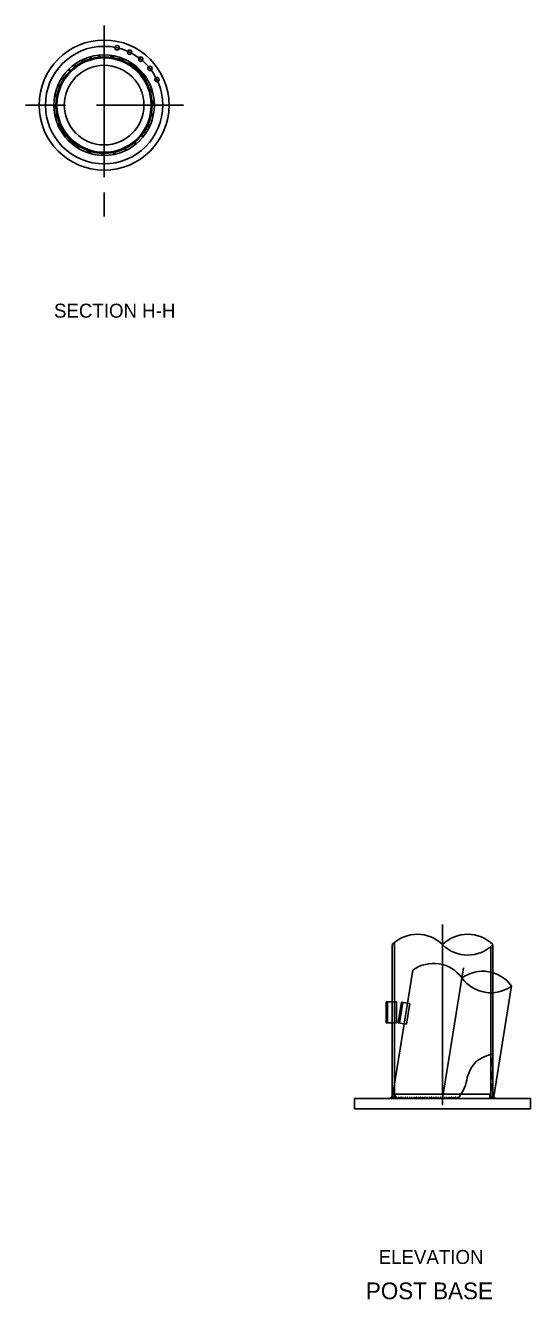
# Model space of a CAD drawing. Extents: x 1399.3 to 1476.9, y -385.3 to -357.7.
# Drawn here: x 1466.9 to 1476.95, y -385.34 to -360.04 of the extents above; entities that cross this region are included whole.
import ezdxf

# ---------------------------------------------------------------- set-up
doc = ezdxf.new("R2010")
doc.units = 0
for name, color, linetype in [('57 Undefined', 7, 'Continuous'), ('str_Center-Line-A', 7, 'Continuous'), ('tcd_SIGN-OVERHEAD', 7, 'Continuous')]:
    doc.layers.add(name, color=color, linetype=linetype)

msp = doc.modelspace()

# ---------------------------------------------------------------- linework, layer by layer
at = {"layer": 'str_Center-Line-A'}
for p, q in [((1468.464, -361.62), (1468.464, -360.039)), ((1467.697, -361.62), (1466.9, -361.62)), ((1468.311, -361.62), (1470.043, -361.62)), ((1468.464, -361.62), (1468.464, -363.053)), ((1468.464, -363.358), (1468.464, -363.835)), ((1475.196, -381.478), (1475.196, -377.892)), ((1475.613, -378.751), (1475.196, -381.347))]:
    msp.add_line(p, q, dxfattribs=at)
msp.add_circle((1468.464, -361.62), 1.167, dxfattribs=at)
msp.add_circle((1468.464, -361.62), 1.167, dxfattribs=at)
at = {"layer": 'tcd_SIGN-OVERHEAD'}
for p, q in [((1468.032, -360.765), (1468.002, -360.734)), ((1468.052, -360.755), (1468.021, -360.724)), ((1468.197, -360.7), (1468.163, -360.667)), ((1468.22, -360.694), (1468.186, -360.66)), ((1468.375, -360.666), (1468.338, -360.628)), ((1468.402, -360.664), (1468.364, -360.625)), ((1468.628, -360.676), (1468.579, -360.627)), ((1468.664, -360.683), (1468.613, -360.631)), ((1468.808, -360.726), (1468.742, -360.66)), ((1468.859, -360.747), (1468.785, -360.673)), ((1469.078, -360.884), (1468.929, -360.735)), ((1469.309, -361.086), (1468.998, -360.775)), ((1467.78, -360.949), (1467.751, -360.92)), ((1467.795, -360.935), (1467.765, -360.905)), ((1467.888, -360.855), (1467.859, -360.826)), ((1467.905, -360.842), (1467.875, -360.813)), ((1469.35, -361.156), (1469.2, -361.006)), ((1467.574, -361.266), (1467.544, -361.236)), ((1467.582, -361.246), (1467.546, -361.21)), ((1467.653, -361.111), (1467.623, -361.081)), ((1467.664, -361.093), (1467.634, -361.063)), ((1469.425, -361.345), (1469.36, -361.281)), ((1467.519, -361.462), (1467.485, -361.429)), ((1467.524, -361.437), (1467.489, -361.402)), ((1469.436, -361.386), (1469.376, -361.326)), ((1469.463, -361.583), (1469.419, -361.538)), ((1467.508, -361.68), (1467.465, -361.637)), ((1467.506, -361.65), (1467.467, -361.61)), ((1467.531, -361.839), (1467.478, -361.786)), ((1469.443, -361.824), (1469.408, -361.789)), ((1469.464, -361.613), (1469.421, -361.57)), ((1467.541, -361.878), (1467.485, -361.822)), ((1467.619, -362.071), (1467.525, -361.963)), ((1467.889, -362.438), (1467.553, -362.035)), ((1469.361, -362.063), (1469.33, -362.032)), ((1469.37, -362.043), (1469.339, -362.012)), ((1469.438, -361.848), (1469.403, -361.813)), ((1469.237, -362.255), (1469.207, -362.225)), ((1469.25, -362.239), (1469.22, -362.209)), ((1467.987, -362.499), (1467.884, -362.383)), ((1468.18, -362.579), (1468.113, -362.512)), ((1468.22, -362.59), (1468.159, -362.529)), ((1468.897, -362.521), (1468.866, -362.49)), ((1468.917, -362.512), (1468.886, -362.481)), ((1469.091, -362.399), (1469.061, -362.37)), ((1469.109, -362.388), (1469.077, -362.357)), ((1468.443, -362.62), (1468.4, -362.576)), ((1468.473, -362.62), (1468.431, -362.578)), ((1468.67, -362.598), (1468.635, -362.563)), ((1468.695, -362.593), (1468.66, -362.558)), ((1474.196, -378.763), (1474.196, -378.292)), ((1474.238, -381.347), (1474.238, -378.253)), ((1476.154, -380.479), (1476.154, -378.33)), ((1476.196, -381.347), (1476.196, -378.292)), ((1474.196, -381.347), (1474.196, -378.763)), ((1474.196, -378.763), (1474.196, -378.763)), ((1474.606, -378.798), (1474.196, -381.347)), ((1476.568, -379.113), (1476.209, -381.347)), ((1474.196, -379.43), (1474.071, -379.43)), ((1474.071, -379.847), (1474.071, -379.43)), ((1474.099, -379.847), (1474.099, -379.43)), ((1474.282, -379.43), (1474.196, -379.43)), ((1474.282, -379.847), (1474.282, -379.43)), ((1474.311, -379.846), (1474.377, -379.434)), ((1474.338, -379.85), (1474.404, -379.439)), ((1474.5, -379.454), (1474.377, -379.434)), ((1474.477, -379.873), (1474.543, -379.461)), ((1474.543, -379.461), (1474.5, -379.454)), ((1474.196, -379.847), (1474.071, -379.847)), ((1474.282, -379.847), (1474.196, -379.847)), ((1474.434, -379.866), (1474.311, -379.846)), ((1474.477, -379.873), (1474.434, -379.866)), ((1476.154, -381.347), (1476.154, -380.479)), ((1476.154, -380.541), (1476.197, -380.669)), ((1476.154, -380.58), (1476.197, -380.708)), ((1476.154, -380.805), (1476.197, -380.932)), ((1476.154, -380.844), (1476.197, -380.971)), ((1475.561, -381.263), (1474.238, -381.263)), ((1474.253, -381.347), (1474.253, -381.263)), ((1475.561, -381.263), (1476.154, -381.263)), ((1476.138, -381.347), (1476.138, -381.263)), ((1476.138, -381.347), (1476.138, -381.263)), ((1476.154, -381.045), (1476.197, -381.172)), ((1476.154, -381.084), (1476.197, -381.211)), ((1473.446, -381.347), (1476.946, -381.347)), ((1473.446, -381.347), (1473.446, -381.555)), ((1474.203, -381.313), (1474.168, -381.348)), ((1474.246, -381.313), (1474.211, -381.348)), ((1474.29, -381.313), (1474.255, -381.348)), ((1474.333, -381.313), (1474.298, -381.348)), ((1474.377, -381.313), (1474.342, -381.348)), ((1474.42, -381.313), (1474.385, -381.348)), ((1474.464, -381.313), (1474.429, -381.348)), ((1474.507, -381.313), (1474.472, -381.348)), ((1474.551, -381.313), (1474.516, -381.348)), ((1474.594, -381.313), (1474.559, -381.348)), ((1474.638, -381.313), (1474.603, -381.348)), ((1474.681, -381.313), (1474.646, -381.348)), ((1474.725, -381.313), (1474.69, -381.348)), ((1474.768, -381.313), (1474.733, -381.348)), ((1474.812, -381.313), (1474.777, -381.348)), ((1474.855, -381.313), (1474.82, -381.348)), ((1474.899, -381.313), (1474.864, -381.348)), ((1474.942, -381.313), (1474.907, -381.348)), ((1474.986, -381.313), (1474.951, -381.348)), ((1475.029, -381.313), (1474.994, -381.348)), ((1475.073, -381.313), (1475.038, -381.348)), ((1475.116, -381.313), (1475.081, -381.348)), ((1475.16, -381.313), (1475.125, -381.348)), ((1475.203, -381.313), (1475.168, -381.348)), ((1475.247, -381.313), (1475.212, -381.348)), ((1475.29, -381.313), (1475.255, -381.348)), ((1475.334, -381.313), (1475.299, -381.348)), ((1475.377, -381.313), (1475.342, -381.348)), ((1475.421, -381.313), (1475.386, -381.348)), ((1475.464, -381.313), (1475.429, -381.348)), ((1475.508, -381.313), (1475.473, -381.348)), ((1476.946, -381.347), (1476.946, -381.555)), ((1473.446, -381.555), (1476.946, -381.555))]:
    msp.add_line(p, q, dxfattribs=at)
for points in [[(1474.145, -381.347), (1474.196, -381.3), (1474.237, -381.346)], [(1476.154, -381.347), (1476.194, -381.3), (1476.246, -381.346)]]:
    msp.add_lwpolyline(points, close=True, dxfattribs=at)
for centre, radius in [((1468.464, -361.62), 1.292), ((1468.724, -360.482), 0.0432), ((1468.971, -360.569), 0.0432), ((1468.464, -361.62), 1), ((1468.464, -361.62), 0.958), ((1468.464, -361.62), 0.937), ((1469.192, -360.708), 0.0432), ((1468.464, -361.62), 0.792), ((1469.377, -360.892), 0.0432), ((1469.516, -361.114), 0.0432)]:
    msp.add_circle(centre, radius, dxfattribs=at)
for centre, radius, start, end in [((1474.696, -378.792), 0.707, 45.0001, 134.9999), ((1475.696, -378.792), 0.707, 45.0001, 134.9999), ((1475.696, -377.792), 0.707, 225.0001, 314.9999), ((1475.016, -379.36), 0.696, 35.785, 126.1015), ((1475.995, -379.527), 0.707, 35.7838, 125.7836), ((1476.155, -378.54), 0.707, 215.7838, 305.7836), ((1476.373, -381.279), 0.837, 102.2572, 126.6452), ((1476.347, -381.095), 0.68, 134.1457, 170.4981), ((1474.822, -380.795), 0.875, 320.9214, 347.6002)]:
    msp.add_arc(centre, radius, start, end, dxfattribs=at)

# ---------------------------------------------------------------- texts
at = {"layer": '57 Undefined'}
for s, height, p in [('SECTION H-H', 0.27778, (1467.468, -365.841)), ('ELEVATION', 0.2778, (1473.925, -384.633)), ('POST BASE', 0.3333, (1473.671, -385.334))]:
    msp.add_text(s, height=height, dxfattribs=at).set_placement(p)

doc.saveas('drawing.dxf')
